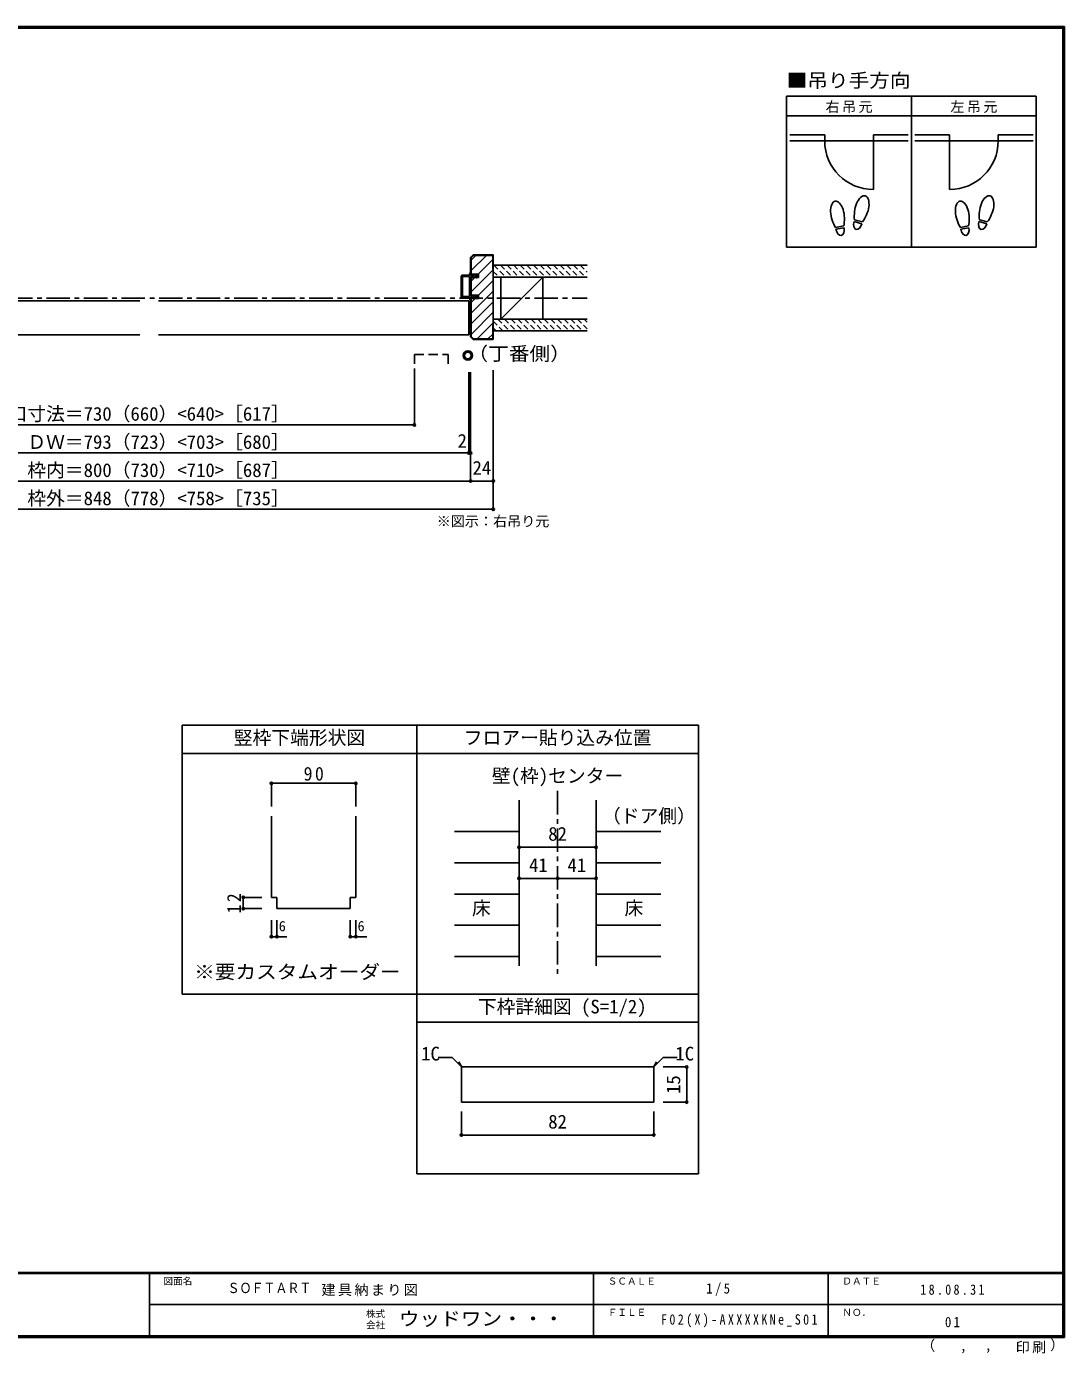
# Model space of a CAD drawing. Units: millimetres at full size, sheet at 1:5, with parts at other scales. Extents: x -973 to 977, y -718 to 696.
# Drawn here: x -129 to 977, y -718 to 696 of the extents above; entities that cross this region are included whole.
import ezdxf
from ezdxf.enums import TextEntityAlignment as Align

# ---------------------------------------------------------------- set-up
doc = ezdxf.new("R2010")
doc.units = ezdxf.units.MM
doc.header["$LTSCALE"] = 5
doc.header["$PDMODE"] = 32
doc.header["$PDSIZE"] = 2.5
for name, pattern in [('CHAIN1', [8, 5, -1, 1, -1]), ('DASHED1', [1.8, 1.2, -0.6]), ('DASHED2', [3, 2, -1])]:
    doc.linetypes.add(name, pattern=pattern)
for name, color, linetype in [('0-0_補助線', 7, 'Continuous'), ('0-1_通り芯', 4, 'CHAIN1'), ('0-3_仕上げ', 2, 'Continuous'), ('0-4_枠', 3, 'Continuous'), ('0-6_扉', 6, 'Continuous'), ('0-7_金物', 7, 'Continuous'), ('0-8_戸当り', 3, 'Continuous'), ('0-A_文字', 3, 'Continuous'), ('0-B_寸法', 7, 'Continuous'), ('0-C_ハッチ', 4, 'DASHED1'), ('1-4_枠', 3, 'Continuous'), ('1-B_寸法', 4, 'Continuous'), ('F-0_補助線', 7, 'Continuous'), ('F-1_枠', 6, 'Continuous'), ('F-A_文字', 7, 'Continuous')]:
    doc.layers.add(name, color=color, linetype=linetype)
doc.styles.add('HGP明朝B', font='')
doc.styles.add('ＭＳ ゴシック', font='')
doc.styles.get('HGP明朝B').set_extended_font_data('HGP明朝B')
doc.styles.get('ＭＳ ゴシック').set_extended_font_data('MS Gothic')

# ---------------------------------------------------------------- blocks, each defined once
blk = doc.blocks.new('01')
at = {"layer": '0-0_補助線'}
for p, q in [((-14.5, 0.346), (-14.5, -0.449)), ((-14.3, 0.346), (-14.3, -0.449)), ((-12.045, -0.049), (-14.178, 0.444)), ((-12, 0.146), (-14.133, 0.639)), ((-11.475, 5.146), (-12.298, 4.504)), ((-12.175, 4.146), (-11.475, 4.146)), ((-12.045, -0.049), (-11.993, 0.145)), ((-11.475, 0.146), (-12, 0.146)), ((-11.475, 7.146), (-11.475, 5.146)), ((-11.475, 4.146), (-11.475, 0.146)), ((-10.68, 7.55), (-9.257, 6.508)), ((-9.375, 6.146), (-10.075, 6.146)), ((-10.075, 3.146), (-10.075, 6.146)), ((-10.075, 3.146), (-9.252, 2.504)), ((-9.375, 2.146), (-10.075, 2.146)), ((-10.075, 0.146), (-10.075, 2.146)), ((-10.075, 0.146), (10.075, 0.146)), ((10.075, 3.146), (9.252, 2.504)), ((10.68, 7.55), (9.257, 6.508)), ((9.375, 6.146), (10.075, 6.146)), ((9.375, 2.146), (10.075, 2.146)), ((10.075, 3.146), (10.075, 6.146)), ((10.075, 0.146), (10.075, 2.146)), ((11.475, 7.146), (11.475, 5.146)), ((11.475, 5.146), (12.298, 4.504)), ((12.175, 4.146), (11.475, 4.146)), ((11.475, 4.146), (11.475, 0.146)), ((11.475, 0.146), (12, 0.146)), ((12.045, -0.049), (11.993, 0.145)), ((12, 0.146), (14.133, 0.639)), ((12.045, -0.049), (14.178, 0.444)), ((14.3, 0.346), (14.3, -0.449)), ((14.5, 0.346), (14.5, -0.449)), ((-14.265, -0.741), (-12.235, -1.196)), ((-14.222, -0.546), (-12.191, -1.001)), ((-12, -1.488), (-12, -8.854)), ((-11.8, -1.488), (-11.8, -8.854)), ((-11, -9.654), (11, -9.654)), ((11, -9.854), (-11, -9.854)), ((-10.6, -1.554), (-10.6, -8.154)), ((-10.3, -1.254), (10.3, -1.254)), ((-10.3, -8.454), (10.3, -8.454)), ((10.6, -1.554), (10.6, -8.154)), ((11.8, -1.488), (11.8, -8.854)), ((12, -1.488), (12, -8.854)), ((14.222, -0.546), (12.191, -1.001)), ((14.265, -0.741), (12.235, -1.196))]:
    blk.add_line(p, q, dxfattribs=at)
for centre, radius, start, end in [((-14.2, 0.346), 0.3, 77.00048, 180), ((-14.2, 0.346), 0.1, 77.00048, 180), ((-12.175, 4.346), 0.2, 127.96957, 270), ((-10.975, 7.146), 0.5, 53.78053, 180), ((-9.375, 6.346), 0.2, 270, 53.78053), ((-9.375, 2.346), 0.2, 270, 52.03043), ((9.375, 6.346), 0.2, 126.21947, 270), ((9.375, 2.346), 0.2, 127.96957, 270), ((10.975, 7.146), 0.5, 0, 126.21947), ((12.175, 4.346), 0.2, 270, 52.03043), ((14.2, 0.346), 0.3, 0, 102.99952), ((14.2, 0.346), 0.1, 0, 102.99952), ((-14.2, -0.449), 0.3, 180, 257.3929), ((-14.2, -0.449), 0.1, 180, 257.3929), ((-12.3, -1.488), 0.3, 0, 76.0718), ((-12.3, -1.488), 0.5, 0, 76.0718), ((-11, -8.854), 1, 180, 270), ((-11, -8.854), 0.8, 180, 270), ((-10.3, -1.554), 0.3, 90, 180), ((-10.3, -8.154), 0.3, 180, 270), ((10.3, -1.554), 0.3, 0, 90), ((10.3, -8.154), 0.3, 270, 0), ((11, -8.854), 1, 270, 0), ((11, -8.854), 0.8, 270, 0), ((12.3, -1.488), 0.5, 103.9282, 180), ((12.3, -1.488), 0.3, 103.9282, 180), ((14.2, -0.449), 0.1, 282.6071, 0), ((14.2, -0.449), 0.3, 282.6071, 0)]:
    blk.add_arc(centre, radius, start, end, dxfattribs=at)

msp = doc.modelspace()

# ---------------------------------------------------------------- linework, layer by layer
at = {"layer": '0-0_補助線', "color": 4}
for p, q in [((131.653, -273.795), (131.653, -256.028)), ((137.653, -273.795), (137.653, -256.028)), ((215.653, -273.795), (215.653, -256.028)), ((221.653, -273.795), (221.653, -256.028)), ((131.653, -273.795), (148.178, -273.795)), ((215.653, -273.795), (233.25, -273.795))]:
    msp.add_line(p, q, dxfattribs=at)
at = {"layer": '0-0_補助線'}
for p in [(131.653, -273.795), (137.653, -273.795), (215.653, -273.795), (221.653, -273.795)]:
    msp.add_point(p, dxfattribs=at)
at = {"layer": '0-1_通り芯'}
for p, q in [((-468, 406.5), (468, 406.5)), ((436.653, -118.5), (436.653, -315.007))]:
    msp.add_line(p, q, dxfattribs=at)
at = {"layer": '0-3_仕上げ'}
for p, q in [((468, 441.5), (368, 441.5)), ((468, 429), (368, 429)), ((468, 384), (368, 384)), ((468, 371.5), (368, 371.5))]:
    msp.add_line(p, q, dxfattribs=at)
at = {"layer": '0-3_仕上げ', "color": 3}
for p, q in [((376, 429), (376, 384)), ((421, 429), (421, 384))]:
    msp.add_line(p, q, dxfattribs=at)
at = {"layer": '0-3_仕上げ', "color": 7}
msp.add_line((421, 429), (376, 384), dxfattribs=at)
at = {"layer": '0-3_仕上げ', "color": 4}
for p, q in [((395.653, -161.801), (326.653, -161.801)), ((477.653, -161.801), (546.653, -161.801)), ((395.653, -195.103), (326.653, -195.103)), ((477.653, -195.103), (546.653, -195.103)), ((395.653, -228.404), (326.653, -228.404)), ((477.653, -228.404), (546.653, -228.404)), ((395.653, -261.706), (326.653, -261.706)), ((477.653, -261.706), (546.653, -261.706)), ((395.653, -295.007), (326.653, -295.007)), ((477.653, -295.007), (546.653, -295.007))]:
    msp.add_line(p, q, dxfattribs=at)
at = {"layer": '0-4_枠'}
for p, q in [((346.828, 452.5), (344, 449.672)), ((344, 449.672), (344, 432)), ((347.036, 452), (344.5, 449.464)), ((344.5, 449.464), (344.5, 432)), ((347.036, 452), (367.5, 452)), ((367.5, 437.5), (367.5, 452)), ((352.5, 432), (344, 432)), ((352.5, 432), (344, 432)), ((344, 409.7), (344, 428.3)), ((344, 428.3), (352.5, 428.3)), ((344, 409.7), (344, 428.3)), ((344, 428.3), (352.5, 428.3)), ((344.5, 409.7), (344.5, 428.3)), ((344.5, 409.7), (344.5, 428.3)), ((352.5, 428.3), (352.5, 432)), ((352.5, 428.3), (352.5, 432)), ((367.5, 437.5), (368, 437.5)), ((344, 409.7), (352.5, 409.7)), ((344, 409.7), (352.5, 409.7)), ((344, 365.328), (344, 406)), ((344, 406), (352.5, 406)), ((344, 406), (352.5, 406)), ((344.5, 365.536), (344.5, 406)), ((352.5, 406), (352.5, 409.7)), ((352.5, 406), (352.5, 409.7)), ((367.5, 377.5), (367.5, 363)), ((367.5, 377.5), (368, 377.5)), ((344.5, 365.536), (347.036, 363)), ((347.036, 363), (367.5, 363)), ((395.653, -305.007), (395.653, -128.5)), ((477.653, -305.007), (477.653, -128.5)), ((131.653, -145.266), (131.653, -231.925)), ((221.653, -145.266), (221.653, -231.925)), ((131.653, -231.925), (137.653, -231.925)), ((137.653, -231.925), (137.653, -243.925)), ((215.653, -231.925), (221.653, -231.925)), ((215.653, -231.925), (215.653, -243.925)), ((137.653, -243.925), (215.653, -243.925))]:
    msp.add_line(p, q, dxfattribs=at)
for points in [[(346.828, 452.5), (368, 452.5), (368, 362.5)], [(344, 365.328), (346.828, 362.5), (368, 362.5)]]:
    msp.add_lwpolyline(points, dxfattribs=at)
at = {"layer": '0-6_扉'}
for p, q in [((-339, 403.5), (-8.5, 403.5)), ((11.5, 403.5), (342, 403.5)), ((342, 403.5), (342, 367.5)), ((-339, 367.5), (-8.5, 367.5)), ((11.5, 367.5), (342, 367.5))]:
    msp.add_line(p, q, dxfattribs=at)
at = {"layer": '0-6_扉', "linetype": 'DASHED2'}
for p, q in [((284.005, 346.408), (284.005, 331.5)), ((284.005, 346.408), (320.005, 346.408)), ((320.005, 346.408), (320.005, 331.5))]:
    msp.add_line(p, q, dxfattribs=at)
at = {"layer": '0-7_金物'}
for radius in [5, 3.5]:
    msp.add_circle((341.049, 345.457), radius, dxfattribs=at)
at = {"layer": '0-8_戸当り', "color": 2}
for p, q in [((721.239, 580.308), (684.139, 580.308)), ((721.239, 580.308), (721.239, 574.008)), ((773.039, 580.308), (773.039, 522.208)), ((773.039, 580.308), (810.139, 580.308)), ((854.239, 580.308), (817.139, 580.308)), ((854.239, 580.308), (854.239, 522.208)), ((906.039, 580.308), (906.039, 574.008)), ((906.039, 580.308), (943.139, 580.308)), ((684.139, 574.008), (810.139, 574.008)), ((943.139, 574.008), (817.139, 574.008))]:
    msp.add_line(p, q, dxfattribs=at)
at = {"layer": '0-8_戸当り'}
for p, q in [((741.457, 483.378), (732.811, 481.853)), ((741.822, 481.31), (733.175, 479.785)), ((760.924, 485.706), (752.444, 487.978)), ((761.468, 487.735), (752.987, 490.007)), ((874.457, 483.378), (865.811, 481.853)), ((874.822, 481.31), (866.175, 479.785)), ((893.924, 485.706), (885.444, 487.978)), ((894.468, 487.735), (885.987, 490.007))]:
    msp.add_line(p, q, dxfattribs=at)
at = {"layer": '0-8_戸当り', "color": 2}
for centre, start, end in [((773.039, 574.008), 180, 270), ((854.239, 574.008), 270, 0)]:
    msp.add_arc(centre, 51.8, start, end, dxfattribs=at)
at = {"layer": '0-8_戸当り'}
for centre, major_axis, ratio, start_param, end_param in [((734.795, 495.877), (-2.445, 13.867), 0.5, 4.34059143, 8.22577918), ((760.713, 501.878), (3.644, 13.601), 0.5, 4.34059143, 8.22577918), ((867.795, 495.877), (-2.445, 13.867), 0.5, 4.34059143, 8.22577918), ((893.713, 501.878), (3.644, 13.601), 0.5, 4.34059143, 8.22577918), ((760.609, 501.489), (4.416, 16.48), 0.4, 1.85063327, 2.44287679), ((760.609, 501.489), (4.416, 16.48), 0.4, 3.84030852, 4.43255203), ((893.609, 501.489), (4.416, 16.48), 0.4, 1.85063327, 2.44287679), ((893.609, 501.489), (4.416, 16.48), 0.4, 3.84030852, 4.43255203), ((734.865, 495.481), (-2.963, 16.802), 0.4, 1.85063327, 2.44287679), ((737.498, 480.548), (-1.27, 7.205), 0.6, 1.57079633, 4.71238898), ((734.865, 495.481), (-2.963, 16.802), 0.4, 3.84030852, 4.43255203), ((756.684, 486.842), (1.894, 7.067), 0.6, 1.57079633, 4.71238898), ((867.865, 495.481), (-2.963, 16.802), 0.4, 1.85063327, 2.44287679), ((870.498, 480.548), (-1.27, 7.205), 0.6, 1.57079633, 4.71238898), ((867.865, 495.481), (-2.963, 16.802), 0.4, 3.84030852, 4.43255203), ((889.684, 486.842), (1.894, 7.067), 0.6, 1.57079633, 4.71238898)]:
    msp.add_ellipse(centre, major_axis=major_axis, ratio=ratio, start_param=start_param, end_param=end_param, dxfattribs=at)
at = {"layer": '0-A_文字'}
for p, q in [((946.639, 621.667), (680.639, 621.667)), ((680.639, 621.667), (680.639, 460.667)), ((813.639, 621.667), (813.639, 460.667)), ((946.639, 621.667), (946.639, 460.667)), ((680.639, 600.667), (946.639, 600.667)), ((946.639, 460.667), (680.639, 460.667)), ((36.653, -48.5), (36.653, -335.007)), ((286.653, -48.5), (36.653, -48.5)), ((586.653, -48.5), (286.653, -48.5)), ((586.653, -48.5), (586.653, -526.5)), ((286.653, -78.5), (36.653, -78.5)), ((586.653, -78.5), (286.653, -78.5)), ((36.653, -335.007), (286.653, -335.007)), ((286.653, -335.007), (586.653, -335.007)), ((286.653, -365.007), (586.653, -365.007)), ((586.653, -526.5), (286.653, -526.5))]:
    msp.add_line(p, q, dxfattribs=at)
msp.add_lwpolyline([(286.653, -48.5), (286.653, -335.007), (286.653, -526.5)], dxfattribs=at)
at = {"layer": '0-B_寸法', "color": 4}
for p, q in [((284.005, 271.5), (284.005, 331.5)), ((342, 241.5), (342, 327.525)), ((344, 211.5), (344, 327.525)), ((368, 181.5), (368, 329.655)), ((-333, 271.5), (284.005, 271.5)), ((-344, 241.5), (344, 241.5)), ((368, 211.5), (-368, 211.5)), ((-368, 181.5), (368, 181.5)), ((131.653, -110.266), (221.653, -110.266)), ((131.653, -110.266), (131.653, -135.266)), ((221.653, -110.266), (221.653, -135.266)), ((395.653, -178.452), (477.653, -178.452)), ((395.653, -211.753), (477.653, -211.753)), ((101.653, -231.925), (121.653, -231.925)), ((101.653, -243.925), (101.653, -231.925)), ((101.653, -243.925), (121.653, -243.925))]:
    msp.add_line(p, q, dxfattribs=at)
at = {"layer": '0-B_寸法'}
for p in [(284.005, 271.5), (342, 241.5), (344, 241.5), (344, 211.5), (368, 211.5), (368, 181.5), (131.653, -110.266), (221.653, -110.266), (395.653, -178.452), (477.653, -178.452), (395.653, -211.753), (436.653, -211.753), (477.653, -211.753), (101.653, -231.925), (101.653, -243.925)]:
    msp.add_point(p, dxfattribs=at)
at = {"layer": '0-C_ハッチ', "linetype": 'Continuous'}
for p, q in [((349.402, 452), (344.5, 447.098)), ((360.716, 452), (344.5, 435.784)), ((367.5, 447.47), (352.029, 432)), ((368, 436.657), (344.5, 413.157)), ((348.329, 428.3), (344.5, 424.47)), ((348.329, 428.3), (344.5, 424.47)), ((368, 425.342), (352.357, 409.7)), ((368, 414.029), (344.5, 390.529)), ((348.657, 406), (344.5, 401.843)), ((348.657, 406), (344.5, 401.843)), ((368, 402.716), (344.5, 379.216)), ((368, 391.402), (344.5, 367.902)), ((368, 380.088), (350.912, 363)), ((367.5, 368.275), (362.225, 363))]:
    msp.add_line(p, q, dxfattribs=at)
at = {"layer": '0-C_ハッチ'}
for p, q in [((368.607, 441.5), (381.107, 429)), ((375.678, 441.5), (388.178, 429)), ((382.749, 441.5), (395.249, 429)), ((389.821, 441.5), (402.321, 429)), ((396.892, 441.5), (409.392, 429)), ((403.963, 441.5), (416.463, 429)), ((411.034, 441.5), (423.534, 429)), ((418.105, 441.5), (430.605, 429)), ((425.176, 441.5), (437.676, 429)), ((432.247, 441.5), (444.747, 429)), ((439.318, 441.5), (451.818, 429)), ((446.389, 441.5), (458.889, 429)), ((453.46, 441.5), (465.96, 429)), ((460.531, 441.5), (468, 434.031)), ((467.602, 441.5), (468, 441.102)), ((368, 435.036), (374.036, 429)), ((368, 381.899), (378.399, 371.5)), ((372.97, 384), (385.47, 371.5)), ((380.041, 384), (392.541, 371.5)), ((387.112, 384), (399.612, 371.5)), ((394.183, 384), (406.683, 371.5)), ((401.255, 384), (413.755, 371.5)), ((408.326, 384), (420.826, 371.5)), ((415.397, 384), (427.897, 371.5)), ((422.468, 384), (434.968, 371.5)), ((429.539, 384), (442.039, 371.5)), ((436.61, 384), (449.11, 371.5)), ((443.681, 384), (456.181, 371.5)), ((450.752, 384), (463.252, 371.5)), ((457.823, 384), (468, 373.823)), ((464.894, 384), (468, 380.894)), ((368, 374.828), (371.328, 371.5))]:
    msp.add_line(p, q, dxfattribs=at)
at = {"layer": '1-4_枠'}
for p, q in [((334.86, -412.601), (334.153, -413.308)), ((334.153, -413.308), (334.153, -450.101)), ((538.446, -412.601), (334.86, -412.601)), ((538.446, -412.601), (539.153, -413.308)), ((539.153, -413.308), (539.153, -450.101)), ((334.153, -450.101), (539.153, -450.101))]:
    msp.add_line(p, q, dxfattribs=at)
at = {"layer": '1-B_寸法'}
for p, q in [((309.347, -402.601), (324.153, -402.601)), ((334.507, -412.955), (324.153, -402.601)), ((334.507, -412.955), (331.235, -407.287)), ((538.799, -412.955), (549.153, -402.601)), ((538.799, -412.955), (542.071, -407.287)), ((563.959, -402.601), (549.153, -402.601)), ((574.153, -412.601), (549.153, -412.601)), ((574.153, -412.601), (574.153, -450.101)), ((574.153, -450.101), (549.153, -450.101)), ((334.153, -485.101), (334.153, -460.101)), ((539.153, -485.101), (539.153, -460.101)), ((334.153, -485.101), (539.153, -485.101))]:
    msp.add_line(p, q, dxfattribs=at)
at = {"layer": '1-B_寸法', "color": 7}
for p in [(574.153, -412.601), (574.153, -450.101), (334.153, -485.101), (539.153, -485.101)]:
    msp.add_point(p, dxfattribs=at)
at = {"layer": 'F-1_枠'}
for p, q in [((-973.347, 695.833), (976.653, 695.833)), ((-973.347, 695), (976.653, 695)), ((-973.347, 694.167), (976.653, 694.167)), ((974.986, 695.833), (974.986, -700.833)), ((975.82, 695.833), (975.82, -700.833)), ((976.653, 695.833), (976.653, -700.833)), ((976.653, -631.667), (-973.347, -631.667)), ((976.653, -632.5), (-973.347, -632.5)), ((1.653, -632.5), (1.653, -699.167)), ((474.986, -632.5), (474.986, -699.167)), ((724.986, -632.5), (724.986, -699.167)), ((1.653, -665.833), (974.986, -665.834)), ((976.653, -699.167), (-973.347, -699.167)), ((976.653, -700), (-973.347, -700)), ((976.653, -700.833), (-973.347, -700.833))]:
    msp.add_line(p, q, dxfattribs=at)

# ---------------------------------------------------------------- block references
at = {"layer": '0-0_補助線', "xscale": -1, "rotation": 270}
msp.add_blockref('01', (343.854, 419), dxfattribs=at)

# ---------------------------------------------------------------- texts
at = {"layer": '0-0_補助線', "style": 'ＭＳ ゴシック'}
for p in [(139.546, -271.295), (223.546, -271.295)]:
    msp.add_text('6', height=11, dxfattribs=at).set_placement(p, align=Align.BOTTOM_LEFT)
at = {"layer": '0-0_補助線', "style": 'ＭＳ ゴシック', "width": 1.1}
msp.add_text('※要カスタムオーダー', height=14.66, dxfattribs=at).set_placement((49.403, -323.045), align=Align.BOTTOM_LEFT)
at = {"layer": '0-A_文字', "color": 7, "style": 'ＭＳ ゴシック', "width": 1.1}
for s, p in [('■吊り手方向', (680.639, 626.667)), ('（丁番側）', (340.682, 335.605))]:
    msp.add_text(s, height=14.66, dxfattribs=at).set_placement(p, align=Align.BOTTOM_LEFT)
at = {"layer": '0-A_文字', "color": 7, "style": 'ＭＳ ゴシック'}
for s, height, p in [('※図示：右吊り元', 11, (307.805, 160.034)), ('竪枠下端形状図', 14.66, (91.653, -73.5)), ('フロアー貼り込み位置', 14.66, (336.653, -73.5)), ('壁(枠)センター', 14.66, (366.653, -114.091)), ('（ドア側）', 14.66, (483.931, -156.835)), ('床', 14.66, (345.403, -255.055)), ('床', 14.66, (507.903, -255.055)), ('下枠詳細図 (S=1/2)', 14.66, (351.653, -360.007))]:
    msp.add_text(s, height=height, dxfattribs=at).set_placement(p, align=Align.BOTTOM_LEFT)
at = {"layer": '0-A_文字', "color": 7, "char_height": 11, "attachment_point": 7, "style": 'ＭＳ ゴシック'}
for s, insert in [('\\T1.17;右吊元', (722.139, 603.667)), ('\\T1.17;左吊元', (855.139, 603.667))]:
    msp.add_mtext(s, dxfattribs=dict(at, insert=insert))
at = {"layer": '0-B_寸法', "style": 'ＭＳ ゴシック'}
for s, p in [('有効開口寸法＝730（660）<640>［617］', (-208.347, 271.5)), ('ＤＷ＝793（723）<703>［680］', (-128.347, 241.5)), ('2', (330.029, 242.739)), ('枠内＝800（730）<710>［687］', (-128.347, 211.5)), ('24', (346, 214)), ('枠外＝848（778）<758>［735］', (-128.347, 181.5)), ('82', (426.653, -175.952)), ('41', (406.153, -209.253)), ('41', (447.153, -209.253))]:
    msp.add_text(s, height=14.66, dxfattribs=at).set_placement(p, align=Align.BOTTOM_LEFT)
at = {"layer": '0-B_寸法', "insert": (166.028, -107.766), "char_height": 14.66, "attachment_point": 7, "style": 'ＭＳ ゴシック'}
msp.add_mtext('\\T1.27;\\W0.95;90', dxfattribs=at)
at = {"layer": '0-B_寸法', "insert": (99.153, -249.075), "char_height": 14.66, "attachment_point": 7, "rotation": 90, "style": 'ＭＳ ゴシック'}
msp.add_mtext('\\T1.27;\\W0.95;12', dxfattribs=at)
at = {"layer": '1-B_寸法', "color": 7, "style": 'ＭＳ ゴシック'}
for s, p in [('1C', (291.222, -410.101)), ('1C', (562.084, -410.101)), ('82', (426.653, -482.601))]:
    msp.add_text(s, height=14.66, dxfattribs=at).set_placement(p, align=Align.BOTTOM_LEFT)
msp.add_text('15', height=14.66, rotation=90, dxfattribs=at).set_placement((571.653, -441.351), align=Align.BOTTOM_LEFT)
at = {"layer": 'F-0_補助線', "style": 'HGP明朝B', "width": 0.85}
msp.add_text('ＳＯＦＴＡＲＴ', height=11, dxfattribs=at).set_placement((84.986, -656.798), align=Align.BOTTOM_LEFT)
at = {"layer": 'F-0_補助線', "insert": (185.035, -656.798), "char_height": 11, "attachment_point": 7, "style": 'ＭＳ ゴシック'}
msp.add_mtext('\\T1.17;建具納まり図', dxfattribs=at)
at = {"layer": 'F-A_文字', "style": 'ＭＳ ゴシック'}
for s, height, p in [('図面名', 7.331, (16.653, -646.667)), ('ＳＣＡＬＥ', 7.331, (489.986, -646.667)), ('ＤＡＴＥ', 7.331, (739.986, -646.667)), ('株式', 7.331, (232.486, -681.5)), ('ＦＩＬＥ', 7.331, (489.986, -680)), ('ＮＯ．', 7.331, (739.986, -680.001)), ('会社', 7.331, (232.486, -693.5)), ('（', 11, (823.992, -718.052)), ('）', 11, (961.387, -717.355)), (',', 11, (865.199, -718.052)), (',', 11, (891.686, -717.588))]:
    msp.add_text(s, height=height, dxfattribs=at).set_placement(p, align=Align.BOTTOM_LEFT)
at = {"layer": 'F-A_文字', "style": 'ＭＳ ゴシック', "width": 1.1}
msp.add_text('ウッドワン・・・', height=14.66, dxfattribs=at).set_placement((267.486, -692.5), align=Align.BOTTOM_LEFT)
at = {"layer": 'F-A_文字', "char_height": 11, "attachment_point": 7, "style": 'ＭＳ ゴシック'}
for s, insert in [('\\T1.38;\\W0.9;1/5', (594.986, -656.667)), ('\\T1.39;\\W0.85;18.08.31', (823.111, -655.417)), ('\\T1.4;\\W0.85;F02(X)-AXXXXKNe_S01', (546.861, -690.001)), ('\\T1.36;\\W0.9;01', (849.361, -690.001)), ('\\T1.17;印刷', (924.678, -717.82))]:
    msp.add_mtext(s, dxfattribs=dict(at, insert=insert))

doc.saveas('drawing.dxf')
